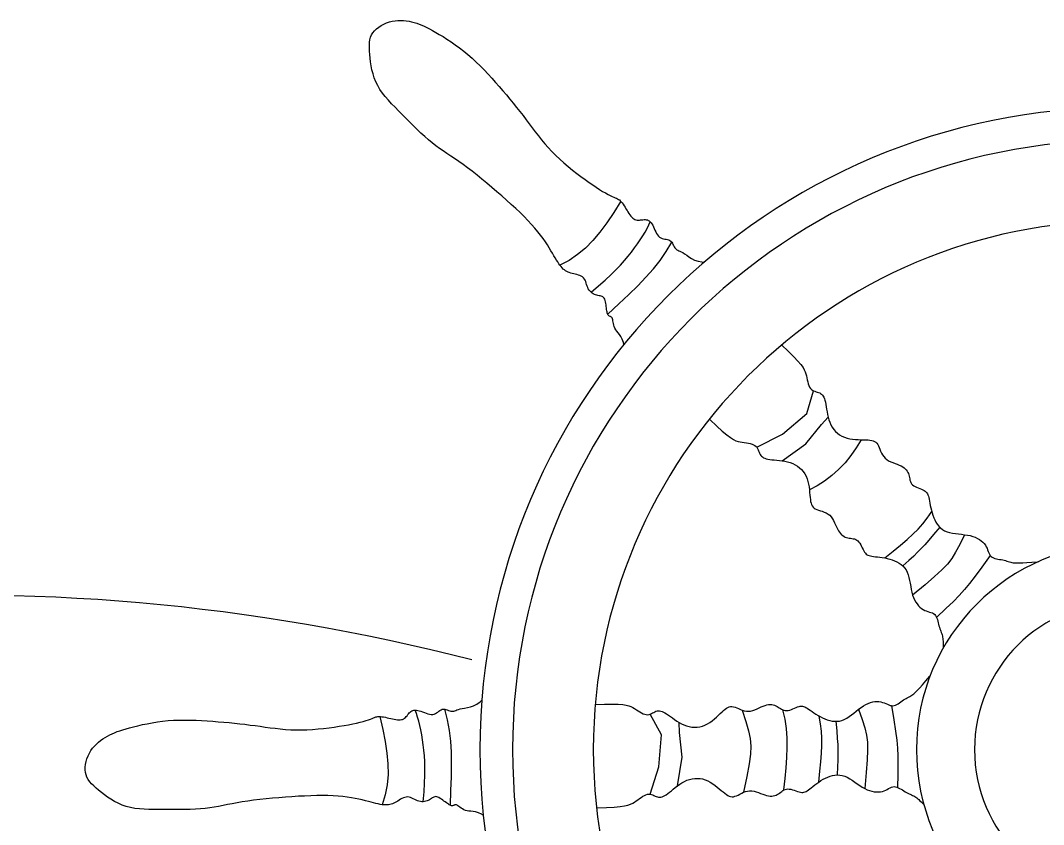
# Model space of a CAD drawing. Header units: millimetres. Extents: x -37 to 8970, y -2 to 4773.
# Drawn here: x 7536.9 to 7654.2, y 431.6 to 523.9 of the extents above; entities that cross this region are included whole.
import ezdxf

# ---------------------------------------------------------------- set-up
doc = ezdxf.new("R2010")
doc.units = ezdxf.units.MM

msp = doc.modelspace()

# ---------------------------------------------------------------- linework, layer by layer
at = {"color": 18, "true_color": 0x000000}
for p, q in [((7577.95, 523.11), (7578.23, 523.29)), ((7578.23, 523.29), (7578.54, 523.45)), ((7578.54, 523.45), (7578.85, 523.59)), ((7578.85, 523.59), (7579.18, 523.7)), ((7579.18, 523.7), (7579.51, 523.78)), ((7579.51, 523.78), (7579.84, 523.83)), ((7579.84, 523.83), (7580.16, 523.86)), ((7580.16, 523.86), (7580.49, 523.87)), ((7580.49, 523.87), (7580.81, 523.85)), ((7580.81, 523.85), (7581.12, 523.82)), ((7581.12, 523.82), (7581.43, 523.77)), ((7581.43, 523.77), (7581.73, 523.7)), ((7581.73, 523.7), (7582.03, 523.63)), ((7582.03, 523.63), (7582.31, 523.54)), ((7582.31, 523.54), (7582.59, 523.44)), ((7582.59, 523.44), (7582.88, 523.33)), ((7582.88, 523.33), (7583.17, 523.21)), ((7577.03, 521.94), (7577.14, 522.21)), ((7577.14, 522.21), (7577.29, 522.46)), ((7577.29, 522.46), (7577.47, 522.69)), ((7577.47, 522.69), (7577.7, 522.91)), ((7577.7, 522.91), (7577.95, 523.11)), ((7583.17, 523.21), (7583.47, 523.06)), ((7583.47, 523.06), (7583.79, 522.9)), ((7583.79, 522.9), (7584.13, 522.71)), ((7584.13, 522.71), (7584.5, 522.5)), ((7584.5, 522.5), (7584.9, 522.27)), ((7584.9, 522.27), (7585.33, 522.01)), ((7576.88, 521.04), (7576.9, 521.36)), ((7576.88, 520.7), (7576.88, 521.04)), ((7576.9, 521.36), (7576.95, 521.66)), ((7576.95, 521.66), (7577.03, 521.94)), ((7585.33, 522.01), (7585.78, 521.72)), ((7585.78, 521.72), (7586.25, 521.41)), ((7586.25, 521.41), (7586.73, 521.08)), ((7586.73, 521.08), (7587.22, 520.73)), ((7576.89, 520.33), (7576.88, 520.7)), ((7576.92, 519.95), (7576.89, 520.33)), ((7576.96, 519.54), (7576.92, 519.95)), ((7587.22, 520.73), (7587.71, 520.35)), ((7587.71, 520.35), (7588.19, 519.95)), ((7588.19, 519.95), (7588.67, 519.54)), ((7577.02, 519.11), (7576.96, 519.54)), ((7577.09, 518.67), (7577.02, 519.11)), ((7577.18, 518.21), (7577.09, 518.67)), ((7588.67, 519.54), (7589.14, 519.1)), ((7589.14, 519.1), (7589.6, 518.65)), ((7589.6, 518.65), (7590.05, 518.19)), ((7577.3, 517.75), (7577.18, 518.21)), ((7577.45, 517.3), (7577.3, 517.75)), ((7590.05, 518.19), (7590.49, 517.72)), ((7590.49, 517.72), (7590.93, 517.24)), ((7577.63, 516.84), (7577.45, 517.3)), ((7577.84, 516.4), (7577.63, 516.84)), ((7578.1, 515.96), (7577.84, 516.4)), ((7590.93, 517.24), (7591.35, 516.76)), ((7591.35, 516.76), (7591.77, 516.28)), ((7591.77, 516.28), (7592.18, 515.8)), ((7578.39, 515.54), (7578.1, 515.96)), ((7578.71, 515.13), (7578.39, 515.54)), ((7579.06, 514.72), (7578.71, 515.13)), ((7592.18, 515.8), (7592.59, 515.32)), ((7592.59, 515.32), (7592.98, 514.85)), ((7579.43, 514.31), (7579.06, 514.72)), ((7579.83, 513.91), (7579.43, 514.31)), ((7580.23, 513.5), (7579.83, 513.91)), ((7592.98, 514.85), (7593.37, 514.37)), ((7593.37, 514.37), (7593.76, 513.9)), ((7593.76, 513.9), (7594.13, 513.43)), ((7580.65, 513.08), (7580.23, 513.5)), ((7581.07, 512.65), (7580.65, 513.08)), ((7594.13, 513.43), (7594.5, 512.96)), ((7594.5, 512.96), (7594.86, 512.49)), ((7581.5, 512.23), (7581.07, 512.65)), ((7581.93, 511.8), (7581.5, 512.23)), ((7582.36, 511.37), (7581.93, 511.8)), ((7594.86, 512.49), (7595.21, 512.02)), ((7595.21, 512.02), (7595.56, 511.56)), ((7595.56, 511.56), (7595.91, 511.1)), ((7582.8, 510.96), (7582.36, 511.37)), ((7583.23, 510.56), (7582.8, 510.96)), ((7583.66, 510.18), (7583.23, 510.56)), ((7595.91, 511.1), (7596.26, 510.64)), ((7596.26, 510.64), (7596.63, 510.19)), ((7584.08, 509.82), (7583.66, 510.18)), ((7584.5, 509.5), (7584.08, 509.82)), ((7584.92, 509.19), (7584.5, 509.5)), ((7585.34, 508.9), (7584.92, 509.19)), ((7596.63, 510.19), (7597.01, 509.73)), ((7597.01, 509.73), (7597.4, 509.28)), ((7597.4, 509.28), (7597.82, 508.84)), ((7585.77, 508.61), (7585.34, 508.9)), ((7586.21, 508.32), (7585.77, 508.61)), ((7586.66, 508.02), (7586.21, 508.32)), ((7587.13, 507.7), (7586.66, 508.02)), ((7597.82, 508.84), (7598.26, 508.39)), ((7598.26, 508.39), (7598.73, 507.96)), ((7587.62, 507.36), (7587.13, 507.7)), ((7588.14, 506.98), (7587.62, 507.36)), ((7588.68, 506.57), (7588.14, 506.98)), ((7598.73, 507.96), (7599.2, 507.53)), ((7599.2, 507.53), (7599.69, 507.12)), ((7599.69, 507.12), (7600.18, 506.71)), ((7589.23, 506.13), (7588.68, 506.57)), ((7589.79, 505.67), (7589.23, 506.13)), ((7590.37, 505.2), (7589.79, 505.67)), ((7600.18, 506.71), (7600.67, 506.33)), ((7600.67, 506.33), (7601.15, 505.96)), ((7601.15, 505.96), (7601.62, 505.62)), ((7590.94, 504.72), (7590.37, 505.2)), ((7591.51, 504.23), (7590.94, 504.72)), ((7601.62, 505.62), (7602.07, 505.3)), ((7602.07, 505.3), (7602.5, 505)), ((7602.5, 505), (7602.9, 504.73)), ((7602.9, 504.73), (7603.28, 504.48)), ((7603.28, 504.48), (7603.63, 504.27)), ((7592.07, 503.74), (7591.51, 504.23)), ((7592.62, 503.26), (7592.07, 503.74)), ((7603.63, 504.27), (7603.96, 504.08)), ((7603.96, 504.08), (7604.25, 503.91)), ((7604.25, 503.91), (7604.5, 503.78)), ((7604.5, 503.78), (7604.72, 503.68)), ((7604.72, 503.68), (7604.91, 503.59)), ((7604.91, 503.59), (7605.07, 503.53)), ((7605.07, 503.53), (7605.21, 503.47)), ((7605.21, 503.47), (7605.33, 503.41)), ((7605.33, 503.41), (7605.44, 503.35)), ((7605.44, 503.35), (7605.55, 503.28)), ((7593.15, 502.77), (7592.62, 503.26)), ((7593.67, 502.3), (7593.15, 502.77)), ((7594.16, 501.83), (7593.67, 502.3)), ((7605.55, 503.28), (7605.65, 503.19)), ((7605.65, 503.19), (7605.75, 503.07)), ((7605.75, 503.07), (7605.86, 502.94)), ((7605.86, 502.94), (7605.97, 502.78)), ((7605.97, 502.78), (7606.09, 502.61)), ((7606.09, 502.61), (7606.2, 502.44)), ((7606.2, 502.44), (7606.31, 502.26)), ((7606.31, 502.26), (7606.43, 502.08)), ((7594.63, 501.37), (7594.16, 501.83)), ((7595.07, 500.92), (7594.63, 501.37)), ((7606.43, 502.08), (7606.54, 501.91)), ((7606.54, 501.91), (7606.65, 501.74)), ((7606.65, 501.74), (7606.76, 501.59)), ((7606.76, 501.59), (7606.87, 501.44)), ((7606.87, 501.44), (7606.98, 501.32)), ((7606.98, 501.32), (7607.09, 501.21)), ((7607.09, 501.21), (7607.21, 501.12)), ((7607.21, 501.12), (7607.32, 501.05)), ((7607.32, 501.05), (7607.45, 501)), ((7607.45, 501), (7607.58, 500.97)), ((7607.58, 500.97), (7607.71, 500.96)), ((7607.71, 500.96), (7607.84, 500.97)), ((7607.84, 500.97), (7607.98, 500.99)), ((7607.98, 500.99), (7608.12, 501.01)), ((7608.12, 501.01), (7608.25, 501.02)), ((7608.25, 501.02), (7608.39, 501.04)), ((7608.39, 501.04), (7608.52, 501.04)), ((7608.52, 501.04), (7608.64, 501.02)), ((7608.64, 501.02), (7608.76, 500.99)), ((7608.76, 500.99), (7608.87, 500.94)), ((7595.48, 500.48), (7595.07, 500.92)), ((7595.86, 500.05), (7595.48, 500.48)), ((7596.21, 499.63), (7595.86, 500.05)), ((7608.87, 500.94), (7608.98, 500.87)), ((7608.98, 500.87), (7609.08, 500.78)), ((7609.08, 500.78), (7609.18, 500.67)), ((7609.18, 500.67), (7609.27, 500.54)), ((7609.27, 500.54), (7609.37, 500.38)), ((7609.37, 500.38), (7609.45, 500.21)), ((7609.45, 500.21), (7609.54, 500.02)), ((7609.54, 500.02), (7609.63, 499.83)), ((7609.63, 499.83), (7609.72, 499.63)), ((7596.52, 499.23), (7596.21, 499.63)), ((7596.81, 498.85), (7596.52, 499.23)), ((7597.07, 498.47), (7596.81, 498.85)), ((7609.72, 499.63), (7609.81, 499.45)), ((7609.81, 499.45), (7609.92, 499.27)), ((7609.92, 499.27), (7610.03, 499.12)), ((7610.03, 499.12), (7610.16, 499)), ((7610.16, 499), (7610.3, 498.92)), ((7610.3, 498.92), (7610.45, 498.86)), ((7610.45, 498.86), (7610.6, 498.82)), ((7610.6, 498.82), (7610.76, 498.8)), ((7610.76, 498.8), (7610.92, 498.77)), ((7610.92, 498.77), (7611.07, 498.75)), ((7611.07, 498.75), (7611.22, 498.71)), ((7611.22, 498.71), (7611.34, 498.65)), ((7611.34, 498.65), (7611.45, 498.56)), ((7597.3, 498.12), (7597.07, 498.47)), ((7597.51, 497.78), (7597.3, 498.12)), ((7597.7, 497.46), (7597.51, 497.78)), ((7597.88, 497.17), (7597.7, 497.46)), ((7611.45, 498.56), (7611.55, 498.45)), ((7611.55, 498.45), (7611.63, 498.32)), ((7611.63, 498.32), (7611.7, 498.19)), ((7611.7, 498.19), (7611.77, 498.05)), ((7611.77, 498.05), (7611.84, 497.92)), ((7611.84, 497.92), (7611.9, 497.8)), ((7611.9, 497.8), (7611.97, 497.7)), ((7611.97, 497.7), (7612.05, 497.62)), ((7612.05, 497.62), (7612.14, 497.56)), ((7612.14, 497.56), (7612.24, 497.51)), ((7612.24, 497.51), (7612.36, 497.46)), ((7612.36, 497.46), (7612.49, 497.41)), ((7598.05, 496.89), (7597.88, 497.17)), ((7598.2, 496.63), (7598.05, 496.89)), ((7598.34, 496.39), (7598.2, 496.63)), ((7598.48, 496.17), (7598.34, 496.39)), ((7612.49, 497.41), (7612.65, 497.33)), ((7612.65, 497.33), (7612.83, 497.24)), ((7612.83, 497.24), (7613.03, 497.11)), ((7613.03, 497.11), (7613.27, 496.94)), ((7613.27, 496.94), (7613.53, 496.75)), ((7613.53, 496.75), (7613.84, 496.56)), ((7613.84, 496.56), (7614.18, 496.39)), ((7614.18, 496.39), (7614.57, 496.25)), ((7614.57, 496.25), (7615.01, 496.17)), ((7598.61, 495.97), (7598.48, 496.17)), ((7598.74, 495.79), (7598.61, 495.97)), ((7598.86, 495.63), (7598.74, 495.79)), ((7598.99, 495.49), (7598.86, 495.63)), ((7599.11, 495.36), (7598.99, 495.49)), ((7599.24, 495.26), (7599.11, 495.36)), ((7599.38, 495.16), (7599.24, 495.26)), ((7599.52, 495.08), (7599.38, 495.16)), ((7599.66, 495.01), (7599.52, 495.08)), ((7615.01, 496.17), (7615.3, 496.16)), ((7599.81, 494.95), (7599.66, 495.01)), ((7599.97, 494.9), (7599.81, 494.95)), ((7600.13, 494.86), (7599.97, 494.9)), ((7600.31, 494.81), (7600.13, 494.86)), ((7600.49, 494.77), (7600.31, 494.81)), ((7600.67, 494.72), (7600.49, 494.77)), ((7600.85, 494.67), (7600.67, 494.72)), ((7601.02, 494.61), (7600.85, 494.67)), ((7601.17, 494.54), (7601.02, 494.61)), ((7601.32, 494.45), (7601.17, 494.54)), ((7601.44, 494.34), (7601.32, 494.45)), ((7601.54, 494.21), (7601.44, 494.34)), ((7601.62, 494.07), (7601.54, 494.21)), ((7601.69, 493.91), (7601.62, 494.07)), ((7601.75, 493.74), (7601.69, 493.91)), ((7601.8, 493.57), (7601.75, 493.74)), ((7601.86, 493.4), (7601.8, 493.57)), ((7601.92, 493.23), (7601.86, 493.4)), ((7601.99, 493.08), (7601.92, 493.23)), ((7602.08, 492.94), (7601.99, 493.08)), ((7602.19, 492.81), (7602.08, 492.94)), ((7602.3, 492.7), (7602.19, 492.81)), ((7602.42, 492.6), (7602.3, 492.7)), ((7602.56, 492.52), (7602.42, 492.6)), ((7602.69, 492.45), (7602.56, 492.52)), ((7602.83, 492.39), (7602.69, 492.45)), ((7602.96, 492.35), (7602.83, 492.39)), ((7603.09, 492.32), (7602.96, 492.35)), ((7603.22, 492.29), (7603.09, 492.32)), ((7603.34, 492.27), (7603.22, 492.29)), ((7603.45, 492.25), (7603.34, 492.27)), ((7603.56, 492.21), (7603.45, 492.25)), ((7603.65, 492.17), (7603.56, 492.21)), ((7603.74, 492.1), (7603.65, 492.17)), ((7603.81, 492.01), (7603.74, 492.1)), ((7603.87, 491.89), (7603.81, 492.01)), ((7603.92, 491.75), (7603.87, 491.89)), ((7603.96, 491.59), (7603.92, 491.75)), ((7603.99, 491.42), (7603.96, 491.59)), ((7604.02, 491.24), (7603.99, 491.42)), ((7604.04, 491.07), (7604.02, 491.24)), ((7604.07, 490.89), (7604.04, 491.07)), ((7604.09, 490.73), (7604.07, 490.89)), ((7604.11, 490.58), (7604.09, 490.73)), ((7604.14, 490.45), (7604.11, 490.58)), ((7604.16, 490.33), (7604.14, 490.45)), ((7604.2, 490.23), (7604.16, 490.33)), ((7604.23, 490.15), (7604.2, 490.23)), ((7604.27, 490.08), (7604.23, 490.15)), ((7604.32, 490.02), (7604.27, 490.08)), ((7604.36, 489.98), (7604.32, 490.02)), ((7604.42, 489.95), (7604.36, 489.98)), ((7604.48, 489.92), (7604.42, 489.95)), ((7604.54, 489.9), (7604.48, 489.92)), ((7604.59, 489.88), (7604.54, 489.9)), ((7604.65, 489.85), (7604.59, 489.88)), ((7604.7, 489.81), (7604.65, 489.85)), ((7604.74, 489.75), (7604.7, 489.81)), ((7604.78, 489.66), (7604.74, 489.75)), ((7604.8, 489.55), (7604.78, 489.66)), ((7604.82, 489.42), (7604.8, 489.55)), ((7604.84, 489.27), (7604.82, 489.42)), ((7604.87, 489.1), (7604.84, 489.27)), ((7604.9, 488.93), (7604.87, 489.1)), ((7604.95, 488.75), (7604.9, 488.93)), ((7605.03, 488.57), (7604.95, 488.75)), ((7605.13, 488.4), (7605.03, 488.57)), ((7605.25, 488.23), (7605.13, 488.4)), ((7605.41, 488.05), (7605.25, 488.23)), ((7605.57, 487.86), (7605.41, 488.05)), ((7605.73, 487.62), (7605.57, 487.86)), ((7605.89, 487.32), (7605.73, 487.62)), ((7606.03, 486.95), (7605.89, 487.32)), ((7606.08, 486.71), (7606.03, 486.95)), ((7627.06, 478.79), (7627.81, 481.38)), ((7624.27, 476.42), (7627.06, 478.79)), ((7626.92, 475.31), (7628.73, 477.54)), ((7628.73, 477.54), (7629.49, 478.38)), ((7621.32, 474.91), (7624.27, 476.42)), ((7624.21, 473.37), (7626.92, 475.31)), ((7589.58, 445.7), (7589.79, 445.9)), ((7581.65, 444.62), (7581.75, 444.68)), ((7581.75, 444.68), (7581.87, 444.73)), ((7581.87, 444.73), (7582, 444.75)), ((7582, 444.75), (7582.13, 444.76)), ((7582.13, 444.76), (7582.28, 444.76)), ((7582.28, 444.76), (7582.44, 444.73)), ((7582.44, 444.73), (7582.61, 444.69)), ((7582.61, 444.69), (7582.79, 444.63)), ((7584.72, 444.55), (7584.85, 444.65)), ((7584.85, 444.65), (7584.98, 444.74)), ((7584.98, 444.74), (7585.1, 444.81)), ((7585.1, 444.81), (7585.24, 444.86)), ((7585.24, 444.86), (7585.38, 444.87)), ((7585.38, 444.87), (7585.52, 444.86)), ((7585.52, 444.86), (7585.67, 444.83)), ((7585.67, 444.83), (7585.82, 444.79)), ((7585.82, 444.79), (7585.96, 444.74)), ((7585.96, 444.74), (7586.1, 444.69)), ((7586.1, 444.69), (7586.23, 444.65)), ((7586.23, 444.65), (7586.35, 444.63)), ((7586.35, 444.63), (7586.46, 444.63)), ((7586.46, 444.63), (7586.57, 444.65)), ((7586.57, 444.65), (7586.68, 444.69)), ((7586.68, 444.69), (7586.79, 444.74)), ((7586.79, 444.74), (7586.93, 444.79)), ((7586.93, 444.79), (7587.09, 444.85)), ((7587.09, 444.85), (7587.28, 444.91)), ((7587.28, 444.91), (7587.52, 444.96)), ((7587.52, 444.96), (7587.8, 445.01)), ((7587.8, 445.01), (7588.12, 445.07)), ((7588.12, 445.07), (7588.47, 445.15)), ((7588.47, 445.15), (7588.84, 445.27)), ((7588.84, 445.27), (7589.21, 445.45)), ((7589.21, 445.45), (7589.58, 445.7)), ((7552.57, 443.41), (7553.18, 443.49)), ((7553.18, 443.49), (7553.8, 443.56)), ((7553.8, 443.56), (7554.44, 443.6)), ((7554.44, 443.6), (7555.07, 443.62)), ((7555.07, 443.62), (7555.72, 443.63)), ((7555.72, 443.63), (7556.36, 443.62)), ((7556.36, 443.62), (7557.01, 443.6)), ((7557.01, 443.6), (7557.65, 443.57)), ((7557.65, 443.57), (7558.29, 443.53)), ((7558.29, 443.53), (7558.93, 443.49)), ((7558.93, 443.49), (7559.56, 443.44)), ((7575.81, 443.38), (7576.18, 443.47)), ((7576.18, 443.47), (7576.5, 443.56)), ((7576.5, 443.56), (7576.77, 443.65)), ((7576.77, 443.65), (7577, 443.73)), ((7577, 443.73), (7577.19, 443.81)), ((7577.19, 443.81), (7577.35, 443.87)), ((7577.35, 443.87), (7577.49, 443.93)), ((7577.49, 443.93), (7577.62, 443.98)), ((7577.62, 443.98), (7577.74, 444.01)), ((7577.74, 444.01), (7577.86, 444.03)), ((7577.86, 444.03), (7578, 444.04)), ((7578, 444.04), (7578.16, 444.04)), ((7578.16, 444.04), (7578.33, 444.01)), ((7578.33, 444.01), (7578.52, 443.98)), ((7578.52, 443.98), (7578.72, 443.95)), ((7578.72, 443.95), (7578.92, 443.9)), ((7578.92, 443.9), (7579.13, 443.85)), ((7579.13, 443.85), (7579.33, 443.81)), ((7579.33, 443.81), (7579.54, 443.76)), ((7579.54, 443.76), (7579.73, 443.73)), ((7579.73, 443.73), (7579.92, 443.69)), ((7579.92, 443.69), (7580.1, 443.67)), ((7580.1, 443.67), (7580.26, 443.66)), ((7580.26, 443.66), (7580.42, 443.66)), ((7580.42, 443.66), (7580.57, 443.68)), ((7580.57, 443.68), (7580.7, 443.71)), ((7580.7, 443.71), (7580.82, 443.76)), ((7580.82, 443.76), (7580.93, 443.84)), ((7580.93, 443.84), (7581.03, 443.93)), ((7581.03, 443.93), (7581.12, 444.03)), ((7581.12, 444.03), (7581.21, 444.13)), ((7581.21, 444.13), (7581.29, 444.25)), ((7581.29, 444.25), (7581.37, 444.35)), ((7581.37, 444.35), (7581.46, 444.46)), ((7581.46, 444.46), (7581.55, 444.55)), ((7581.55, 444.55), (7581.65, 444.62)), ((7582.79, 444.63), (7582.99, 444.56)), ((7582.99, 444.56), (7583.19, 444.48)), ((7583.19, 444.48), (7583.39, 444.41)), ((7583.39, 444.41), (7583.59, 444.34)), ((7583.59, 444.34), (7583.78, 444.29)), ((7583.78, 444.29), (7583.97, 444.27)), ((7583.97, 444.27), (7584.15, 444.27)), ((7584.15, 444.27), (7584.31, 444.31)), ((7584.31, 444.31), (7584.45, 444.37)), ((7584.45, 444.37), (7584.59, 444.46)), ((7584.59, 444.46), (7584.72, 444.55)), ((7610.39, 441.93), (7609.09, 444.29)), ((7547.65, 442.18), (7547.95, 442.3)), ((7547.95, 442.3), (7548.26, 442.41)), ((7548.26, 442.41), (7548.61, 442.52)), ((7548.61, 442.52), (7548.98, 442.63)), ((7548.98, 442.63), (7549.39, 442.74)), ((7549.39, 442.74), (7549.84, 442.86)), ((7549.84, 442.86), (7550.33, 442.98)), ((7550.33, 442.98), (7550.85, 443.1)), ((7550.85, 443.1), (7551.4, 443.21)), ((7551.4, 443.21), (7551.97, 443.32)), ((7551.97, 443.32), (7552.57, 443.41)), ((7559.56, 443.44), (7560.18, 443.39)), ((7560.18, 443.39), (7560.8, 443.33)), ((7560.8, 443.33), (7561.41, 443.27)), ((7561.41, 443.27), (7562.02, 443.2)), ((7562.02, 443.2), (7562.62, 443.14)), ((7562.62, 443.14), (7563.21, 443.06)), ((7563.21, 443.06), (7563.79, 442.99)), ((7563.79, 442.99), (7564.37, 442.91)), ((7564.37, 442.91), (7564.94, 442.83)), ((7564.94, 442.83), (7565.52, 442.75)), ((7565.52, 442.75), (7566.09, 442.68)), ((7566.09, 442.68), (7566.67, 442.61)), ((7566.67, 442.61), (7567.26, 442.56)), ((7567.26, 442.56), (7567.86, 442.52)), ((7567.86, 442.52), (7568.47, 442.5)), ((7568.47, 442.5), (7569.1, 442.5)), ((7569.1, 442.5), (7569.73, 442.52)), ((7569.73, 442.52), (7570.37, 442.56)), ((7570.37, 442.56), (7571.01, 442.61)), ((7571.01, 442.61), (7571.64, 442.67)), ((7571.64, 442.67), (7572.26, 442.74)), ((7572.26, 442.74), (7572.86, 442.82)), ((7572.86, 442.82), (7573.43, 442.91)), ((7573.43, 442.91), (7573.98, 443)), ((7573.98, 443), (7574.49, 443.09)), ((7574.49, 443.09), (7574.97, 443.19)), ((7574.97, 443.19), (7575.41, 443.29)), ((7575.41, 443.29), (7575.81, 443.38)), ((7612.46, 442.22), (7612.4, 443.35)), ((7545.82, 441.09), (7546.07, 441.29)), ((7546.07, 441.29), (7546.32, 441.47)), ((7546.32, 441.47), (7546.58, 441.64)), ((7546.58, 441.64), (7546.84, 441.79)), ((7546.84, 441.79), (7547.11, 441.93)), ((7547.11, 441.93), (7547.38, 442.06)), ((7547.38, 442.06), (7547.65, 442.18)), ((7610.09, 438.28), (7610.39, 441.93)), ((7612.75, 439.37), (7612.46, 442.22)), ((7544.78, 439.82), (7544.96, 440.12)), ((7544.96, 440.12), (7545.15, 440.39)), ((7545.15, 440.39), (7545.36, 440.64)), ((7545.36, 440.64), (7545.58, 440.87)), ((7545.58, 440.87), (7545.82, 441.09)), ((7544.33, 438.55), (7544.4, 438.87)), ((7544.4, 438.87), (7544.5, 439.2)), ((7544.5, 439.2), (7544.63, 439.52)), ((7544.63, 439.52), (7544.78, 439.82)), ((7612.21, 436.08), (7612.75, 439.37)), ((7544.28, 437.91), (7544.29, 438.22)), ((7544.32, 437.61), (7544.28, 437.91)), ((7544.29, 438.22), (7544.33, 438.55)), ((7544.39, 437.33), (7544.32, 437.61)), ((7609.08, 435.13), (7610.09, 438.28)), ((7544.5, 437.06), (7544.39, 437.33)), ((7544.64, 436.81), (7544.5, 437.06)), ((7544.82, 436.56), (7544.64, 436.81)), ((7545.03, 436.32), (7544.82, 436.56)), ((7545.28, 436.08), (7545.03, 436.32)), ((7545.54, 435.83), (7545.28, 436.08)), ((7545.84, 435.58), (7545.54, 435.83)), ((7546.16, 435.32), (7545.84, 435.58)), ((7546.5, 435.05), (7546.16, 435.32)), ((7546.86, 434.79), (7546.5, 435.05)), ((7547.25, 434.54), (7546.86, 434.79)), ((7547.66, 434.3), (7547.25, 434.54)), ((7548.08, 434.08), (7547.66, 434.3)), ((7548.53, 433.88), (7548.08, 434.08)), ((7561.71, 434.14), (7561.16, 434.03)), ((7562.31, 434.24), (7561.71, 434.14)), ((7562.94, 434.34), (7562.31, 434.24)), ((7563.61, 434.43), (7562.94, 434.34)), ((7564.31, 434.51), (7563.61, 434.43)), ((7565.03, 434.59), (7564.31, 434.51)), ((7565.77, 434.66), (7565.03, 434.59)), ((7566.51, 434.72), (7565.77, 434.66)), ((7567.26, 434.78), (7566.51, 434.72)), ((7568.01, 434.83), (7567.26, 434.78)), ((7568.74, 434.88), (7568.01, 434.83)), ((7569.46, 434.91), (7568.74, 434.88)), ((7570.16, 434.94), (7569.46, 434.91)), ((7570.84, 434.96), (7570.16, 434.94)), ((7571.49, 434.96), (7570.84, 434.96)), ((7572.13, 434.96), (7571.49, 434.96)), ((7572.73, 434.94), (7572.13, 434.96)), ((7573.3, 434.9), (7572.73, 434.94)), ((7573.84, 434.85), (7573.3, 434.9)), ((7574.35, 434.79), (7573.84, 434.85)), ((7574.82, 434.72), (7574.35, 434.79)), ((7575.26, 434.64), (7574.82, 434.72)), ((7575.68, 434.55), (7575.26, 434.64)), ((7576.07, 434.46), (7575.68, 434.55)), ((7576.43, 434.38), (7576.07, 434.46)), ((7576.77, 434.29), (7576.43, 434.38)), ((7577.08, 434.21), (7576.77, 434.29)), ((7577.37, 434.14), (7577.08, 434.21)), ((7577.64, 434.07), (7577.37, 434.14)), ((7579.69, 434.09), (7579.55, 434.03)), ((7579.84, 434.17), (7579.69, 434.09)), ((7579.99, 434.25), (7579.84, 434.17)), ((7580.15, 434.34), (7579.99, 434.25)), ((7580.3, 434.44), (7580.15, 434.34)), ((7580.46, 434.54), (7580.3, 434.44)), ((7580.62, 434.62), (7580.46, 434.54)), ((7580.79, 434.7), (7580.62, 434.62)), ((7580.95, 434.76), (7580.79, 434.7)), ((7581.12, 434.8), (7580.95, 434.76)), ((7581.28, 434.81), (7581.12, 434.8)), ((7581.44, 434.79), (7581.28, 434.81)), ((7581.6, 434.74), (7581.44, 434.79)), ((7581.76, 434.68), (7581.6, 434.74)), ((7581.92, 434.6), (7581.76, 434.68)), ((7582.08, 434.52), (7581.92, 434.6)), ((7582.24, 434.44), (7582.08, 434.52)), ((7582.4, 434.36), (7582.24, 434.44)), ((7582.56, 434.31), (7582.4, 434.36)), ((7582.73, 434.27), (7582.56, 434.31)), ((7582.89, 434.26), (7582.73, 434.27)), ((7583.05, 434.26), (7582.89, 434.26)), ((7583.21, 434.28), (7583.05, 434.26)), ((7583.36, 434.31), (7583.21, 434.28)), ((7583.5, 434.36), (7583.36, 434.31)), ((7583.64, 434.41), (7583.5, 434.36)), ((7583.76, 434.48), (7583.64, 434.41)), ((7583.88, 434.55), (7583.76, 434.48)), ((7583.99, 434.62), (7583.88, 434.55)), ((7584.09, 434.69), (7583.99, 434.62)), ((7584.18, 434.75), (7584.09, 434.69)), ((7584.28, 434.8), (7584.18, 434.75)), ((7584.38, 434.84), (7584.28, 434.8)), ((7584.49, 434.85), (7584.38, 434.84)), ((7584.6, 434.84), (7584.49, 434.85)), ((7584.73, 434.8), (7584.6, 434.84)), ((7584.86, 434.73), (7584.73, 434.8)), ((7585.01, 434.65), (7584.86, 434.73)), ((7585.15, 434.55), (7585.01, 434.65)), ((7585.29, 434.44), (7585.15, 434.55)), ((7585.44, 434.33), (7585.29, 434.44)), ((7585.58, 434.23), (7585.44, 434.33)), ((7585.71, 434.13), (7585.58, 434.23)), ((7585.83, 434.04), (7585.71, 434.13)), ((7549, 433.72), (7548.53, 433.88)), ((7549.48, 433.6), (7549, 433.72)), ((7549.99, 433.5), (7549.48, 433.6)), ((7550.51, 433.44), (7549.99, 433.5)), ((7551.04, 433.4), (7550.51, 433.44)), ((7551.6, 433.37), (7551.04, 433.4)), ((7552.16, 433.36), (7551.6, 433.37)), ((7552.74, 433.36), (7552.16, 433.36)), ((7553.33, 433.36), (7552.74, 433.36)), ((7553.93, 433.36), (7553.33, 433.36)), ((7554.53, 433.36), (7553.93, 433.36)), ((7555.14, 433.36), (7554.53, 433.36)), ((7555.75, 433.36), (7555.14, 433.36)), ((7556.35, 433.38), (7555.75, 433.36)), ((7556.94, 433.4), (7556.35, 433.38)), ((7557.51, 433.43), (7556.94, 433.4)), ((7558.06, 433.48), (7557.51, 433.43)), ((7558.59, 433.55), (7558.06, 433.48)), ((7559.1, 433.63), (7558.59, 433.55)), ((7559.6, 433.72), (7559.1, 433.63)), ((7560.11, 433.82), (7559.6, 433.72)), ((7560.62, 433.93), (7560.11, 433.82)), ((7561.16, 434.03), (7560.62, 433.93)), ((7577.89, 434.01), (7577.64, 434.07)), ((7578.13, 433.96), (7577.89, 434.01)), ((7578.34, 433.92), (7578.13, 433.96)), ((7578.55, 433.9), (7578.34, 433.92)), ((7578.74, 433.89), (7578.55, 433.9)), ((7578.91, 433.89), (7578.74, 433.89)), ((7579.08, 433.9), (7578.91, 433.89)), ((7579.24, 433.93), (7579.08, 433.9)), ((7579.4, 433.97), (7579.24, 433.93)), ((7579.55, 434.03), (7579.4, 433.97)), ((7585.94, 433.97), (7585.83, 434.04)), ((7586.04, 433.9), (7585.94, 433.97)), ((7586.13, 433.86), (7586.04, 433.9)), ((7586.22, 433.82), (7586.13, 433.86)), ((7586.3, 433.8), (7586.22, 433.82)), ((7586.37, 433.79), (7586.3, 433.8)), ((7586.43, 433.79), (7586.37, 433.79)), ((7586.49, 433.81), (7586.43, 433.79)), ((7586.55, 433.83), (7586.49, 433.81)), ((7586.61, 433.86), (7586.55, 433.83)), ((7586.67, 433.89), (7586.61, 433.86)), ((7586.73, 433.9), (7586.67, 433.89)), ((7586.79, 433.91), (7586.73, 433.9)), ((7586.87, 433.9), (7586.79, 433.91)), ((7586.95, 433.86), (7586.87, 433.9)), ((7587.04, 433.8), (7586.95, 433.86)), ((7587.15, 433.72), (7587.04, 433.8)), ((7587.27, 433.63), (7587.15, 433.72)), ((7587.41, 433.53), (7587.27, 433.63)), ((7587.55, 433.43), (7587.41, 433.53)), ((7587.72, 433.34), (7587.55, 433.43)), ((7587.89, 433.27), (7587.72, 433.34)), ((7588.09, 433.21), (7587.89, 433.27)), ((7588.3, 433.19), (7588.09, 433.21)), ((7588.53, 433.17), (7588.3, 433.19)), ((7588.79, 433.14), (7588.53, 433.17)), ((7589.07, 433.09), (7588.79, 433.14)), ((7589.39, 432.99), (7589.07, 433.09)), ((7589.75, 432.83), (7589.39, 432.99)), ((7589.96, 432.7), (7589.75, 432.83))]:
    msp.add_line(p, q, dxfattribs=at)
for points in [[(7605.7, 503.13), (7604.9, 501.83), (7604.11, 500.65), (7603.32, 499.58), (7602.51, 498.62), (7601.66, 497.76), (7600.76, 497.01), (7599.79, 496.35), (7598.74, 495.79)], [(7602.3, 492.7), (7603.17, 493.43), (7603.93, 494.1), (7604.6, 494.72), (7605.18, 495.29), (7605.69, 495.82), (7606.14, 496.33), (7606.55, 496.82), (7606.93, 497.3), (7607.29, 497.78), (7607.63, 498.25), (7607.94, 498.71), (7608.24, 499.16), (7608.5, 499.59), (7608.73, 500.01), (7608.92, 500.41), (7609.08, 500.78)], [(7604.21, 490.19), (7605.48, 491.36), (7606.63, 492.44), (7607.66, 493.45), (7608.6, 494.42), (7609.45, 495.38), (7610.22, 496.35), (7610.92, 497.37), (7611.55, 498.45)], [(7624.14, 486.65), (7624.94, 485.91), (7625.56, 485.3), (7626.03, 484.8), (7626.37, 484.41), (7626.61, 484.08), (7626.76, 483.81), (7626.87, 483.57), (7626.94, 483.34), (7626.99, 483.11), (7627.05, 482.87), (7627.1, 482.64), (7627.16, 482.41), (7627.21, 482.19), (7627.28, 482), (7627.36, 481.82), (7627.46, 481.67), (7627.57, 481.55), (7627.69, 481.46), (7627.82, 481.39), (7627.96, 481.34), (7628.11, 481.29), (7628.25, 481.25), (7628.39, 481.21), (7628.52, 481.16), (7628.63, 481.09), (7628.74, 481.01), (7628.84, 480.91), (7628.92, 480.79), (7629, 480.65), (7629.06, 480.49), (7629.12, 480.3), (7629.17, 480.08), (7629.22, 479.84), (7629.26, 479.57), (7629.31, 479.29), (7629.36, 478.99), (7629.42, 478.69), (7629.49, 478.38), (7629.57, 478.07), (7629.68, 477.78), (7629.81, 477.49), (7629.97, 477.22), (7630.15, 476.97), (7630.35, 476.74), (7630.57, 476.53), (7630.81, 476.35), (7631.07, 476.19), (7631.36, 476.06), (7631.66, 475.96), (7631.98, 475.89), (7632.3, 475.84), (7632.62, 475.81), (7632.94, 475.79), (7633.26, 475.78), (7633.55, 475.77), (7633.82, 475.76), (7634.07, 475.75), (7634.29, 475.73), (7634.49, 475.7), (7634.66, 475.65), (7634.81, 475.58), (7634.95, 475.5), (7635.07, 475.39), (7635.17, 475.25), (7635.26, 475.08), (7635.34, 474.89), (7635.43, 474.68), (7635.51, 474.47), (7635.61, 474.25), (7635.72, 474.04), (7635.86, 473.84), (7636.02, 473.66), (7636.21, 473.5), (7636.43, 473.37), (7636.67, 473.25), (7636.91, 473.15), (7637.16, 473.06), (7637.41, 472.97), (7637.64, 472.88), (7637.85, 472.78), (7638.04, 472.68), (7638.2, 472.57), (7638.33, 472.44), (7638.45, 472.31), (7638.55, 472.18), (7638.62, 472.04), (7638.69, 471.89), (7638.74, 471.74), (7638.77, 471.59), (7638.81, 471.44), (7638.84, 471.29), (7638.87, 471.14), (7638.92, 471), (7638.98, 470.86), (7639.06, 470.74), (7639.17, 470.62), (7639.3, 470.51), (7639.46, 470.42), (7639.63, 470.33), (7639.82, 470.25), (7640, 470.17), (7640.18, 470.1), (7640.35, 470.02), (7640.5, 469.94), (7640.63, 469.87), (7640.73, 469.78), (7640.82, 469.68), (7640.88, 469.58), (7640.94, 469.45), (7640.99, 469.31), (7641.03, 469.14), (7641.07, 468.95), (7641.11, 468.74), (7641.15, 468.5), (7641.2, 468.24), (7641.26, 467.97), (7641.33, 467.69), (7641.4, 467.4), (7641.49, 467.12), (7641.6, 466.84), (7641.72, 466.58), (7641.85, 466.32), (7642.01, 466.09), (7642.19, 465.87), (7642.38, 465.67), (7642.61, 465.49), (7642.85, 465.34), (7643.12, 465.22), (7643.42, 465.13), (7643.74, 465.06), (7644.08, 465.01), (7644.43, 464.97), (7644.77, 464.93), (7645.12, 464.89), (7645.46, 464.84), (7645.78, 464.78), (7646.08, 464.7), (7646.35, 464.59), (7646.61, 464.47), (7646.84, 464.34), (7647.05, 464.19), (7647.23, 464.03), (7647.38, 463.86), (7647.52, 463.69), (7647.62, 463.51), (7647.71, 463.33), (7647.78, 463.15), (7647.85, 462.97), (7647.91, 462.81), (7647.98, 462.65), (7648.07, 462.52), (7648.17, 462.4), (7648.29, 462.31), (7648.44, 462.23), (7648.6, 462.17), (7648.78, 462.13), (7648.96, 462.09), (7649.14, 462.06), (7649.33, 462.03), (7649.51, 461.99), (7649.68, 461.96), (7649.84, 461.91), (7650, 461.87), (7650.15, 461.83), (7650.29, 461.78), (7650.43, 461.75), (7650.57, 461.71), (7650.71, 461.68), (7650.85, 461.66), (7651.01, 461.65), (7651.21, 461.65), (7651.48, 461.66), (7651.83, 461.67), (7652.28, 461.7), (7652.85, 461.74), (7653.57, 461.79)], [(7615.91, 478.1), (7616.71, 477.35), (7617.35, 476.77), (7617.88, 476.34), (7618.3, 476.03), (7618.64, 475.81), (7618.92, 475.67), (7619.17, 475.59), (7619.4, 475.53), (7619.63, 475.49), (7619.87, 475.45), (7620.11, 475.42), (7620.34, 475.38), (7620.56, 475.33), (7620.76, 475.28), (7620.94, 475.21), (7621.1, 475.13), (7621.22, 475.02), (7621.32, 474.91), (7621.4, 474.78), (7621.46, 474.64), (7621.52, 474.5), (7621.57, 474.36), (7621.62, 474.23), (7621.68, 474.1), (7621.76, 473.99), (7621.84, 473.89), (7621.95, 473.8), (7622.07, 473.72), (7622.22, 473.66), (7622.39, 473.6), (7622.58, 473.55), (7622.8, 473.52), (7623.04, 473.49), (7623.31, 473.46), (7623.6, 473.44), (7623.9, 473.41), (7624.21, 473.37), (7624.52, 473.32), (7624.83, 473.25), (7625.14, 473.16), (7625.43, 473.05), (7625.71, 472.91), (7625.97, 472.75), (7626.21, 472.57), (7626.44, 472.36), (7626.64, 472.13), (7626.81, 471.88), (7626.96, 471.61), (7627.08, 471.31), (7627.17, 471), (7627.24, 470.68), (7627.3, 470.36), (7627.34, 470.04), (7627.37, 469.73), (7627.39, 469.44), (7627.42, 469.17), (7627.45, 468.92), (7627.48, 468.7), (7627.53, 468.51), (7627.59, 468.34), (7627.66, 468.19), (7627.76, 468.06), (7627.88, 467.95), (7628.02, 467.86), (7628.19, 467.78), (7628.39, 467.71), (7628.6, 467.64), (7628.82, 467.57), (7629.05, 467.48), (7629.27, 467.38), (7629.48, 467.26), (7629.67, 467.11), (7629.83, 466.93), (7629.98, 466.72), (7630.11, 466.5), (7630.23, 466.26), (7630.34, 466.01), (7630.44, 465.78), (7630.55, 465.55), (7630.66, 465.35), (7630.78, 465.17), (7630.9, 465.01), (7631.03, 464.89), (7631.17, 464.78), (7631.31, 464.69), (7631.46, 464.62), (7631.6, 464.57), (7631.76, 464.53), (7631.91, 464.5), (7632.06, 464.48), (7632.22, 464.46), (7632.37, 464.43), (7632.51, 464.4), (7632.65, 464.35), (7632.78, 464.28), (7632.91, 464.18), (7633.02, 464.05), (7633.13, 463.9), (7633.23, 463.73), (7633.32, 463.55), (7633.41, 463.37), (7633.5, 463.2), (7633.58, 463.03), (7633.67, 462.89), (7633.76, 462.77), (7633.85, 462.67), (7633.95, 462.59), (7634.06, 462.53), (7634.19, 462.49), (7634.34, 462.45), (7634.5, 462.42), (7634.7, 462.39), (7634.91, 462.36), (7635.16, 462.34), (7635.42, 462.3), (7635.69, 462.26), (7635.98, 462.22), (7636.27, 462.16), (7636.55, 462.09), (7636.84, 462), (7637.11, 461.9), (7637.37, 461.78), (7637.62, 461.64), (7637.85, 461.48), (7638.06, 461.3), (7638.25, 461.09), (7638.42, 460.85), (7638.56, 460.59), (7638.67, 460.3), (7638.76, 459.98), (7638.83, 459.65), (7638.9, 459.31), (7638.96, 458.96), (7639.02, 458.62), (7639.09, 458.29), (7639.17, 457.97), (7639.28, 457.68), (7639.4, 457.41), (7639.53, 457.16), (7639.68, 456.94), (7639.85, 456.74), (7640.02, 456.57), (7640.19, 456.43), (7640.38, 456.31), (7640.57, 456.21), (7640.75, 456.14), (7640.94, 456.08), (7641.12, 456.02), (7641.28, 455.97), (7641.44, 455.91), (7641.58, 455.84), (7641.71, 455.74), (7641.81, 455.62), (7641.89, 455.48), (7641.96, 455.32), (7642.02, 455.15), (7642.07, 454.97), (7642.11, 454.79), (7642.16, 454.61), (7642.2, 454.43), (7642.25, 454.27), (7642.3, 454.11), (7642.36, 453.95), (7642.41, 453.81), (7642.46, 453.67), (7642.51, 453.53), (7642.55, 453.39), (7642.59, 453.26), (7642.62, 453.12), (7642.64, 452.98), (7642.66, 452.83), (7642.67, 452.67), (7642.68, 452.5), (7642.68, 452.31), (7642.68, 452.11), (7642.68, 451.88)], [(7633.26, 475.78), (7632.72, 474.84), (7632.11, 473.96), (7631.43, 473.13), (7630.69, 472.36), (7629.9, 471.66), (7629.07, 471.04), (7628.22, 470.5), (7627.34, 470.04)], [(7635.98, 462.22), (7636.95, 463), (7637.8, 463.7), (7638.55, 464.33), (7639.21, 464.93), (7639.8, 465.52), (7640.34, 466.13), (7640.86, 466.8), (7641.37, 467.54)], [(7642.28, 465.77), (7641.58, 464.92), (7641.02, 464.26), (7640.56, 463.73), (7640.16, 463.29), (7639.75, 462.87), (7639.3, 462.44), (7638.75, 461.93), (7638.06, 461.3)], [(7645.12, 464.89), (7644.58, 463.77), (7644.11, 462.89), (7643.66, 462.16), (7643.16, 461.51), (7642.53, 460.84), (7641.7, 460.08), (7640.6, 459.15), (7639.17, 457.97)], [(7648.07, 462.52), (7647.1, 461.18), (7646.34, 460.13), (7645.7, 459.3), (7645.12, 458.59), (7644.53, 457.93), (7643.85, 457.24), (7643, 456.42), (7641.93, 455.4)], [(7602.77, 445.43), (7603.86, 445.46), (7604.73, 445.47), (7605.41, 445.45), (7605.93, 445.41), (7606.33, 445.35), (7606.63, 445.27), (7606.88, 445.17), (7607.09, 445.06), (7607.29, 444.94), (7607.5, 444.81), (7607.7, 444.68), (7607.9, 444.56), (7608.09, 444.45), (7608.28, 444.35), (7608.46, 444.29), (7608.63, 444.25), (7608.79, 444.24), (7608.95, 444.27), (7609.09, 444.31), (7609.23, 444.37), (7609.36, 444.44), (7609.49, 444.51), (7609.62, 444.58), (7609.75, 444.63), (7609.88, 444.67), (7610.01, 444.69), (7610.15, 444.68), (7610.29, 444.66), (7610.45, 444.61), (7610.61, 444.55), (7610.78, 444.45), (7610.97, 444.34), (7611.18, 444.2), (7611.4, 444.04), (7611.63, 443.87), (7611.87, 443.7), (7612.13, 443.52), (7612.4, 443.35), (7612.68, 443.2), (7612.96, 443.07), (7613.26, 442.96), (7613.56, 442.88), (7613.86, 442.82), (7614.17, 442.8), (7614.47, 442.81), (7614.77, 442.85), (7615.07, 442.93), (7615.36, 443.04), (7615.64, 443.18), (7615.92, 443.35), (7616.18, 443.55), (7616.44, 443.75), (7616.68, 443.97), (7616.9, 444.18), (7617.12, 444.38), (7617.32, 444.57), (7617.5, 444.74), (7617.67, 444.88), (7617.83, 444.99), (7617.99, 445.08), (7618.14, 445.14), (7618.3, 445.18), (7618.46, 445.18), (7618.63, 445.16), (7618.81, 445.11), (7619.01, 445.03), (7619.21, 444.94), (7619.43, 444.85), (7619.65, 444.76), (7619.88, 444.69), (7620.12, 444.65), (7620.36, 444.63), (7620.6, 444.66), (7620.85, 444.72), (7621.1, 444.81), (7621.35, 444.91), (7621.59, 445.02), (7621.82, 445.13), (7622.05, 445.23), (7622.27, 445.31), (7622.47, 445.37), (7622.67, 445.4), (7622.85, 445.41), (7623.02, 445.4), (7623.19, 445.38), (7623.34, 445.33), (7623.49, 445.27), (7623.63, 445.2), (7623.76, 445.12), (7623.89, 445.04), (7624.02, 444.95), (7624.15, 444.88), (7624.29, 444.81), (7624.42, 444.75), (7624.57, 444.72), (7624.73, 444.71), (7624.9, 444.73), (7625.08, 444.78), (7625.27, 444.84), (7625.45, 444.91), (7625.64, 444.99), (7625.82, 445.06), (7625.99, 445.13), (7626.15, 445.18), (7626.3, 445.21), (7626.43, 445.23), (7626.56, 445.22), (7626.68, 445.19), (7626.81, 445.14), (7626.94, 445.07), (7627.09, 444.98), (7627.25, 444.88), (7627.43, 444.75), (7627.64, 444.62), (7627.85, 444.47), (7628.09, 444.32), (7628.33, 444.17), (7628.59, 444.02), (7628.85, 443.88), (7629.12, 443.76), (7629.39, 443.66), (7629.67, 443.57), (7629.95, 443.52), (7630.23, 443.49), (7630.51, 443.49), (7630.79, 443.52), (7631.07, 443.59), (7631.34, 443.69), (7631.62, 443.84), (7631.9, 444.02), (7632.17, 444.22), (7632.45, 444.43), (7632.72, 444.65), (7632.99, 444.87), (7633.26, 445.07), (7633.53, 445.26), (7633.8, 445.41), (7634.07, 445.53), (7634.34, 445.63), (7634.6, 445.7), (7634.85, 445.74), (7635.09, 445.75), (7635.32, 445.75), (7635.54, 445.72), (7635.74, 445.66), (7635.93, 445.6), (7636.11, 445.52), (7636.28, 445.44), (7636.44, 445.37), (7636.6, 445.31), (7636.75, 445.28), (7636.91, 445.27), (7637.06, 445.29), (7637.22, 445.34), (7637.38, 445.41), (7637.53, 445.5), (7637.69, 445.6), (7637.84, 445.71), (7637.99, 445.82), (7638.14, 445.93), (7638.29, 446.02), (7638.43, 446.11), (7638.57, 446.18), (7638.71, 446.26), (7638.84, 446.33), (7638.97, 446.4), (7639.09, 446.48), (7639.21, 446.55), (7639.32, 446.64), (7639.45, 446.75), (7639.59, 446.89), (7639.77, 447.08), (7640.01, 447.34), (7640.31, 447.68), (7640.69, 448.11), (7641.16, 448.65)], [(7583.05, 434.26), (7583.15, 435.39), (7583.21, 436.4), (7583.25, 437.31), (7583.25, 438.12), (7583.23, 438.86), (7583.2, 439.54), (7583.14, 440.18), (7583.07, 440.78), (7582.99, 441.37), (7582.89, 441.95), (7582.79, 442.5), (7582.68, 443.02), (7582.56, 443.51), (7582.42, 443.97), (7582.28, 444.39), (7582.13, 444.76)], [(7586.17, 433.84), (7586.24, 435.56), (7586.29, 437.13), (7586.31, 438.58), (7586.29, 439.93), (7586.21, 441.21), (7586.07, 442.44), (7585.84, 443.65), (7585.52, 444.86)], [(7619.65, 444.76), (7620.07, 443.46), (7620.37, 442.41), (7620.55, 441.51), (7620.62, 440.65), (7620.58, 439.71), (7620.43, 438.59), (7620.16, 437.17), (7619.79, 435.34)], [(7624.42, 435.61), (7624.55, 436.91), (7624.67, 438.15), (7624.76, 439.33), (7624.81, 440.47), (7624.8, 441.57), (7624.72, 442.66), (7624.56, 443.73), (7624.29, 444.81)], [(7632.99, 444.87), (7633.4, 443.7), (7633.69, 442.75), (7633.89, 441.91), (7634, 441.09), (7634.02, 440.17), (7633.97, 439.05), (7633.85, 437.62), (7633.68, 435.77)], [(7636.75, 445.28), (7637.02, 443.65), (7637.22, 442.37), (7637.36, 441.33), (7637.45, 440.42), (7637.49, 439.54), (7637.5, 438.56), (7637.48, 437.39), (7637.45, 435.91)], [(7578.08, 444.04), (7578.43, 442.56), (7578.71, 441.16), (7578.9, 439.84), (7579.01, 438.59), (7579.02, 437.38), (7578.91, 436.21), (7578.69, 435.06), (7578.34, 433.92)], [(7628.42, 436.52), (7628.55, 437.76), (7628.66, 438.85), (7628.74, 439.83), (7628.78, 440.72), (7628.78, 441.55), (7628.73, 442.37), (7628.63, 443.21), (7628.46, 444.09)], [(7630.37, 443.49), (7630.47, 442.39), (7630.54, 441.52), (7630.59, 440.83), (7630.62, 440.23), (7630.62, 439.65), (7630.61, 439.02), (7630.58, 438.28), (7630.54, 437.34)], [(7603, 433.56), (7604.09, 433.59), (7604.95, 433.64), (7605.63, 433.7), (7606.15, 433.78), (7606.54, 433.87), (7606.84, 433.97), (7607.08, 434.08), (7607.28, 434.21), (7607.47, 434.35), (7607.67, 434.49), (7607.86, 434.63), (7608.06, 434.76), (7608.24, 434.89), (7608.42, 434.99), (7608.6, 435.07), (7608.77, 435.12), (7608.93, 435.14), (7609.08, 435.13), (7609.23, 435.09), (7609.37, 435.04), (7609.51, 434.98), (7609.64, 434.91), (7609.77, 434.86), (7609.91, 434.81), (7610.04, 434.78), (7610.17, 434.77), (7610.31, 434.79), (7610.45, 434.82), (7610.6, 434.88), (7610.76, 434.96), (7610.93, 435.06), (7611.11, 435.19), (7611.3, 435.34), (7611.51, 435.51), (7611.73, 435.7), (7611.96, 435.89), (7612.21, 436.08), (7612.47, 436.26), (7612.73, 436.44), (7613.01, 436.59), (7613.3, 436.72), (7613.59, 436.82), (7613.89, 436.89), (7614.19, 436.93), (7614.5, 436.94), (7614.8, 436.92), (7615.1, 436.87), (7615.4, 436.78), (7615.69, 436.65), (7615.98, 436.5), (7616.25, 436.32), (7616.52, 436.13), (7616.77, 435.94), (7617.01, 435.74), (7617.24, 435.55), (7617.45, 435.38), (7617.64, 435.23), (7617.82, 435.1), (7617.99, 434.99), (7618.15, 434.91), (7618.31, 434.86), (7618.47, 434.84), (7618.63, 434.84), (7618.8, 434.88), (7618.98, 434.94), (7619.17, 435.03), (7619.37, 435.13), (7619.58, 435.24), (7619.79, 435.34), (7620.02, 435.43), (7620.25, 435.49), (7620.49, 435.52), (7620.74, 435.51), (7620.99, 435.46), (7621.24, 435.39), (7621.5, 435.31), (7621.74, 435.21), (7621.99, 435.12), (7622.22, 435.04), (7622.44, 434.97), (7622.65, 434.92), (7622.85, 434.9), (7623.03, 434.91), (7623.2, 434.93), (7623.37, 434.97), (7623.52, 435.02), (7623.66, 435.09), (7623.79, 435.17), (7623.92, 435.26), (7624.05, 435.35), (7624.17, 435.44), (7624.29, 435.53), (7624.42, 435.61), (7624.56, 435.67), (7624.7, 435.71), (7624.86, 435.73), (7625.03, 435.72), (7625.21, 435.69), (7625.4, 435.64), (7625.59, 435.58), (7625.78, 435.52), (7625.97, 435.45), (7626.15, 435.4), (7626.31, 435.36), (7626.46, 435.33), (7626.59, 435.33), (7626.72, 435.35), (7626.84, 435.39), (7626.96, 435.44), (7627.09, 435.52), (7627.23, 435.62), (7627.39, 435.73), (7627.56, 435.87), (7627.75, 436.02), (7627.96, 436.18), (7628.18, 436.35), (7628.42, 436.52), (7628.66, 436.68), (7628.92, 436.83), (7629.18, 436.97), (7629.44, 437.09), (7629.71, 437.19), (7629.98, 437.27), (7630.26, 437.32), (7630.54, 437.34), (7630.82, 437.32), (7631.11, 437.27), (7631.39, 437.19), (7631.68, 437.06), (7631.97, 436.9), (7632.25, 436.72), (7632.54, 436.52), (7632.83, 436.32), (7633.11, 436.12), (7633.4, 435.94), (7633.68, 435.77), (7633.96, 435.64), (7634.24, 435.53), (7634.51, 435.46), (7634.77, 435.41), (7635.02, 435.38), (7635.26, 435.38), (7635.49, 435.4), (7635.71, 435.45), (7635.91, 435.52), (7636.09, 435.6), (7636.26, 435.68), (7636.43, 435.77), (7636.59, 435.85), (7636.74, 435.92), (7636.89, 435.97), (7637.05, 435.99), (7637.2, 435.98), (7637.36, 435.94), (7637.52, 435.87), (7637.68, 435.79), (7637.85, 435.7), (7638.01, 435.61), (7638.17, 435.51), (7638.32, 435.41), (7638.48, 435.33), (7638.62, 435.25), (7638.77, 435.18), (7638.91, 435.12), (7639.05, 435.06), (7639.18, 434.99), (7639.31, 434.93), (7639.43, 434.86), (7639.55, 434.78), (7639.66, 434.7), (7639.78, 434.6), (7639.9, 434.5), (7640.02, 434.38), (7640.16, 434.25), (7640.31, 434.11), (7640.47, 433.94)]]:
    msp.add_lwpolyline(points, dxfattribs=at)
for centre, major_axis, start_param, end_param in [((7663.22, 440.24), (-52.08, 52.08), 3.926991, 10.210176), ((7663.22, 440.24), (49.44, 49.44), 5.497787, 11.780972), ((7663.22, 440.24), (-42.89, 42.89), 3.926991, 10.210176), ((7530.07, 223.84), (-165.55, 165.55), -1.038261, -0.379146), ((7663.22, 440.24), (16.69, 16.69), 5.497787, 11.780972), ((7663.22, 440.24), (-11.98, 11.98), 3.926991, 10.210176)]:
    msp.add_ellipse(centre, major_axis=major_axis, ratio=1, start_param=start_param, end_param=end_param, dxfattribs=at)

doc.saveas('drawing.dxf')
